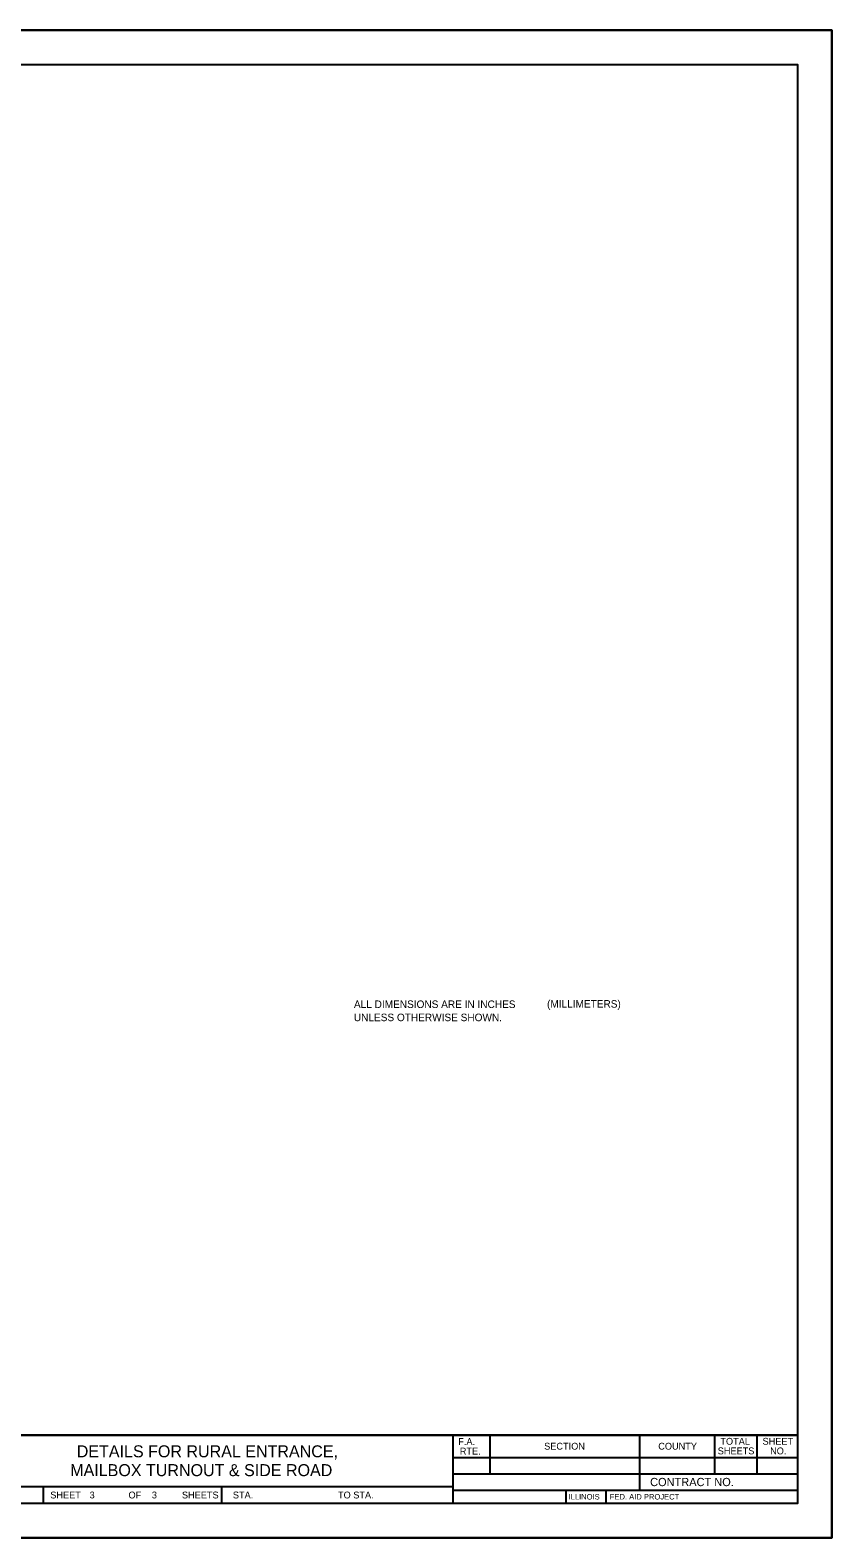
# Model space of a CAD drawing. Extents: x 70383 to 72423, y 70343 to 70783.
# Drawn here: x 72188.8 to 72422.6, y 70343.1 to 70783.1 of the extents above; entities that cross this region are included whole.
import ezdxf

# ---------------------------------------------------------------- set-up
doc = ezdxf.new("R2010")
doc.units = 0
for name, color, linetype in [('Alignment_EX_50 Centerline', 7, 'Continuous'), ('Level 48', 7, 'Continuous'), ('Sheets_50 Reference Boundary', 7, 'Continuous'), ('Sheets_General Details', 7, 'Continuous'), ('Sheets_Printer Plotting Border', 7, 'Continuous')]:
    doc.layers.add(name, color=color, linetype=linetype)

msp = doc.modelspace()

# ---------------------------------------------------------------- linework, layer by layer
at = {"layer": 'Level 48'}
msp.add_lwpolyline([(71742.65, 70783.12), (72422.65, 70783.12), (72422.65, 70343.12), (71742.65, 70343.12)], close=True, dxfattribs=at)
at = {"layer": 'Sheets_50 Reference Boundary'}
msp.add_lwpolyline([(71782.65, 70773.11), (72412.65, 70773.11), (72412.65, 70373.12), (71782.65, 70373.12)], close=True, dxfattribs=at)
at = {"layer": 'Sheets_General Details'}
for p, q in [((72422.65, 70783.12), (71742.65, 70783.12)), ((72422.65, 70343.12), (72422.65, 70783.12)), ((71782.65, 70373.12), (72412.65, 70373.12)), ((72312.13, 70373.12), (72312.13, 70353.12)), ((72322.93, 70373.12), (72322.93, 70361.81)), ((72366.53, 70373.12), (72366.53, 70357.01)), ((72388.38, 70373.12), (72388.38, 70361.81)), ((72400.79, 70373.12), (72400.79, 70361.81)), ((72312.13, 70366.61), (72412.65, 70366.61)), ((72312.13, 70361.81), (72412.65, 70361.81)), ((72158.13, 70358.12), (72312.13, 70358.12)), ((72192.65, 70358.12), (72192.65, 70353.12)), ((72244.65, 70358.12), (72244.65, 70353.12)), ((72312.13, 70357.01), (72412.65, 70357.01)), ((72345.08, 70357.01), (72345.08, 70353.12)), ((72356.68, 70357.01), (72356.68, 70353.12)), ((72422.65, 70343.12), (71742.65, 70343.12))]:
    msp.add_line(p, q, dxfattribs=at)
msp.add_lwpolyline([(71782.65, 70773.12), (72412.65, 70773.12), (72412.65, 70353.12), (71782.65, 70353.12)], close=True, dxfattribs=at)
at = {"layer": 'Sheets_Printer Plotting Border'}
msp.add_lwpolyline([(71742.65, 70343.12), (72422.65, 70343.12), (72422.65, 70783.12), (71742.65, 70783.12)], close=True, dxfattribs=at)

# ---------------------------------------------------------------- texts
at = {"layer": 'Alignment_EX_50 Centerline'}
msp.add_text('(MILLIMETERS)', height=2.1945, dxfattribs=at).set_placement((72339.57, 70497.85))
at = {"layer": 'Sheets_General Details'}
for s, height, p in [('ALL DIMENSIONS ARE IN INCHES', 2.1945, (72283.26, 70497.75)), ('UNLESS OTHERWISE SHOWN.', 2.1945, (72283.24, 70493.9)), ('DETAILS FOR RURAL ENTRANCE,', 3.5, (72202.41, 70366.62)), ('F.A.  ', 2, (72313.68, 70370.22)), ('RTE.', 2, (72314.14, 70367.42)), ('SECTION', 2, (72338.74, 70368.86)), ('COUNTY', 2, (72372.02, 70368.86)), ('SHEETS', 2, (72389.36, 70367.49)), ('TOTAL', 2, (72390.14, 70370.29)), ('SHEET', 2, (72402.44, 70370.29)), ('NO.', 2, (72404.64, 70367.49)), ('MAILBOX TURNOUT & SIDE ROAD', 3.5, (72200.5, 70361.12)), ('CONTRACT NO.      ', 2.4, (72369.64, 70358.21)), ('SHEET', 2, (72194.69, 70354.62)), (' 3 ', 2, (72205.42, 70354.62)), ('OF', 2, (72217.5, 70354.62)), ('3  ', 2, (72224.31, 70354.62)), ('SHEETS', 2, (72233.09, 70354.62)), ('STA.', 2, (72247.94, 70354.62)), ('TO STA.', 2, (72278.61, 70354.62)), ('ILLINOIS', 1.6, (72345.86, 70354.31)), ('FED. AID PROJECT', 1.6, (72357.89, 70354.31))]:
    msp.add_text(s, height=height, dxfattribs=at).set_placement(p)

doc.saveas('drawing.dxf')
